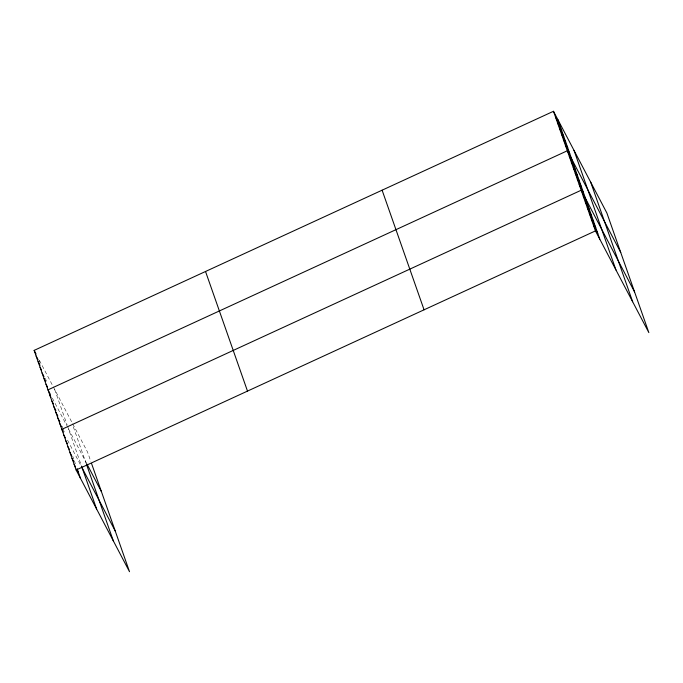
<?xml version="1.0" encoding="UTF-8"?>
<svg xmlns="http://www.w3.org/2000/svg" width="683" height="683" viewBox="0 0 683 683"><rect width="100%" height="100%" fill="white"/><g stroke="black" fill="none" stroke-linecap="round" stroke-linejoin="round"><path stroke-width="0.51" stroke-dasharray="3.42 2.56" d="M39.383 360.351L52.873 386.049M53.325 386.911L72.253 422.965M72.705 423.827L87.552 452.095L90.848 461.495M52.326 398.112L66.721 425.526M68.522 428.95L86.553 463.296M67.532 440.151L81.021 465.857M73.337 426.892L86.528 464.483M54.674 389.481L67.207 425.193M67.532 426.132L81.712 466.549M39.144 360.513L39.802 362.391M45.402 378.373L46.393 381.191M62.221 426.303L62.879 428.181M63.212 429.12L64.202 431.946M72.637 455.979L73.653 458.882M74.336 460.82L75.352 463.731"/><path stroke-width="1.02" d="M91.505 463.373L129.514 571.714L76.12 469.998L34.15 350.388L553.486 111.286L606.88 213.002L648.85 332.612L595.448 230.905L553.486 111.286M76.12 469.998L595.448 230.905M555.467 116.93L559.795 125.177M557.439 122.564L561.776 130.812M559.42 128.208L563.748 136.455M561.4 133.842L565.729 142.09M563.373 139.486L567.71 147.733M565.353 145.12L569.69 153.376M620.736 252.471L567.334 150.764L47.998 389.856L50.405 394.441M569.315 156.398L573.643 164.654M571.287 162.042L575.624 170.289M573.268 167.677L577.596 175.932M575.248 173.32L579.577 181.567M577.229 178.955L581.557 187.21M579.201 184.598L583.538 192.845M634.584 291.948L581.182 190.233L61.846 429.334L63.288 432.083M583.222 196.047L587.551 204.294M585.263 201.852L589.591 210.108M587.295 207.666L591.632 215.913M589.335 213.472L593.664 221.727M591.376 219.286L595.704 227.533M593.416 225.091L597.745 233.347M34.15 350.388L36.071 354.05M36.131 356.022L38.052 359.693M38.103 361.666L40.032 365.328M40.084 367.3L41.526 370.049M42.064 372.944L43.985 376.606M44.045 378.578L45.488 381.327M46.017 384.222L47.468 386.971M87.006 464.158L101.4 491.572M49.979 395.5L50.943 397.327M51.959 401.134L53.402 403.884M53.931 406.778L55.861 410.44M55.912 412.412L57.842 416.084M57.893 418.056L59.814 421.718M59.873 423.691L61.316 426.44M81.473 466.711L115.248 531.041M63.886 435.139L65.329 437.888M65.927 440.953L67.369 443.702M67.959 446.759L69.41 449.516M69.999 452.573L71.442 455.322M72.039 458.378L73.482 461.136M74.08 464.192L75.523 466.941M76.966 469.691L78.408 472.44M590.693 182.156L632.654 301.775M574.01 150.38L615.972 269.998M557.815 119.534L599.785 239.152M382.104 190.19L424.066 309.809M205.532 271.484L247.494 391.103M86.528 464.483L113.327 540.868M81.712 466.549L96.636 509.091M77.051 468.572L80.449 478.254"/></g></svg>
